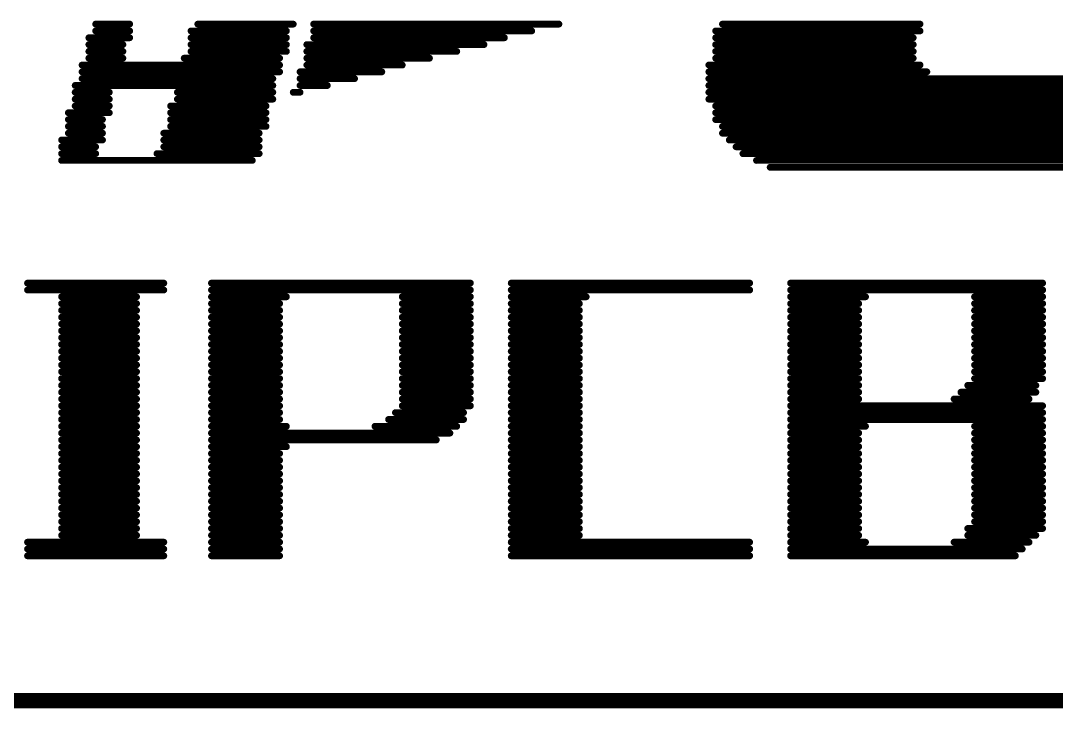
# Model space of a CAD drawing. Extents: x -2963 to -2452, y -1056 to -650.
# Drawn here: x -2678.3 to -2657.92, y -1023.59 to -1010.07 of the extents above; entities that cross this region are included whole.
import ezdxf

# ---------------------------------------------------------------- set-up
doc = ezdxf.new("R2010")
doc.units = 0
doc.header["$MEASUREMENT"] = 0
doc.layers.add('DRILLDRAWING', color=1, linetype='CONTINUOUS')

msp = doc.modelspace()

# ---------------------------------------------------------------- linework, layer by layer
at = {"layer": 'DRILLDRAWING'}
for points, const_width in [([(-2676.827, -1010.133), (-2676.156, -1010.133)], 0.134), ([(-2676.827, -1010.267), (-2676.156, -1010.267)], 0.134), ([(-2674.949, -1010.267), (-2673.072, -1010.267)], 0.134), ([(-2674.815, -1010.133), (-2672.938, -1010.133)], 0.134), ([(-2672.535, -1010.133), (-2667.707, -1010.133)], 0.134), ([(-2672.535, -1010.267), (-2668.244, -1010.267)], 0.134), ([(-2664.623, -1010.267), (-2660.6, -1010.267)], 0.134), ([(-2664.489, -1010.133), (-2660.6, -1010.133)], 0.134), ([(-2676.961, -1010.402), (-2676.156, -1010.402)], 0.134), ([(-2674.949, -1010.402), (-2673.072, -1010.402)], 0.134), ([(-2672.535, -1010.402), (-2668.78, -1010.402)], 0.134), ([(-2664.623, -1010.402), (-2660.734, -1010.402)], 0.134), ([(-2676.961, -1010.536), (-2676.29, -1010.536)], 0.134), ([(-2676.961, -1010.67), (-2676.29, -1010.67)], 0.134), ([(-2674.949, -1010.536), (-2673.072, -1010.536)], 0.134), ([(-2674.949, -1010.67), (-2673.072, -1010.67)], 0.134), ([(-2672.669, -1010.536), (-2669.182, -1010.536)], 0.134), ([(-2672.669, -1010.67), (-2669.719, -1010.67)], 0.134), ([(-2664.623, -1010.536), (-2660.734, -1010.536)], 0.134), ([(-2664.623, -1010.67), (-2660.734, -1010.67)], 0.134), ([(-2676.961, -1010.804), (-2676.29, -1010.804)], 0.134), ([(-2675.083, -1010.804), (-2673.206, -1010.804)], 0.134), ([(-2672.669, -1010.804), (-2670.255, -1010.804)], 0.134), ([(-2664.623, -1010.804), (-2660.734, -1010.804)], 0.134), ([(-2677.095, -1010.938), (-2673.206, -1010.938)], 0.134), ([(-2677.095, -1011.072), (-2673.206, -1011.072)], 0.134), ([(-2672.803, -1011.072), (-2671.194, -1011.072)], 0.134), ([(-2672.669, -1010.938), (-2670.792, -1010.938)], 0.134), ([(-2664.757, -1010.938), (-2660.6, -1010.938)], 0.134), ([(-2664.757, -1011.072), (-2660.465, -1011.072)], 0.134), ([(-2677.095, -1011.206), (-2673.34, -1011.206)], 0.134), ([(-2672.803, -1011.206), (-2671.731, -1011.206)], 0.134), ([(-2664.757, -1011.206), (-2655.772, -1011.206)], 0.134), ([(-2677.229, -1011.34), (-2673.34, -1011.34)], 0.134), ([(-2677.229, -1011.474), (-2676.558, -1011.474)], 0.134), ([(-2675.217, -1011.474), (-2673.34, -1011.474)], 0.134), ([(-2672.938, -1011.474), (-2672.803, -1011.474)], 0.134), ([(-2672.803, -1011.34), (-2672.267, -1011.34)], 0.134), ([(-2664.757, -1011.34), (-2655.772, -1011.34)], 0.134), ([(-2664.757, -1011.474), (-2655.772, -1011.474)], 0.134), ([(-2677.229, -1011.609), (-2676.558, -1011.609)], 0.134), ([(-2677.229, -1011.743), (-2676.558, -1011.743)], 0.134), ([(-2675.351, -1011.743), (-2673.474, -1011.743)], 0.134), ([(-2675.217, -1011.609), (-2673.34, -1011.609)], 0.134), ([(-2664.757, -1011.609), (-2655.906, -1011.609)], 0.134), ([(-2664.623, -1011.743), (-2655.906, -1011.743)], 0.134), ([(-2677.363, -1011.877), (-2676.558, -1011.877)], 0.134), ([(-2675.351, -1011.877), (-2673.474, -1011.877)], 0.134), ([(-2664.623, -1011.877), (-2655.906, -1011.877)], 0.134), ([(-2677.363, -1012.011), (-2676.693, -1012.011)], 0.134), ([(-2677.363, -1012.145), (-2676.693, -1012.145)], 0.134), ([(-2675.351, -1012.011), (-2673.474, -1012.011)], 0.134), ([(-2675.351, -1012.145), (-2673.474, -1012.145)], 0.134), ([(-2664.623, -1012.011), (-2655.906, -1012.011)], 0.134), ([(-2664.489, -1012.145), (-2656.04, -1012.145)], 0.134), ([(-2677.363, -1012.279), (-2676.693, -1012.279)], 0.134), ([(-2675.486, -1012.279), (-2673.608, -1012.279)], 0.134), ([(-2664.489, -1012.279), (-2656.04, -1012.279)], 0.134), ([(-2677.497, -1012.413), (-2676.693, -1012.413)], 0.134), ([(-2677.497, -1012.547), (-2676.827, -1012.547)], 0.134), ([(-2675.486, -1012.413), (-2673.608, -1012.413)], 0.134), ([(-2675.486, -1012.547), (-2673.608, -1012.547)], 0.134), ([(-2664.355, -1012.413), (-2656.04, -1012.413)], 0.134), ([(-2664.221, -1012.547), (-2656.174, -1012.547)], 0.134), ([(-2677.497, -1012.681), (-2676.827, -1012.681)], 0.134), ([(-2675.62, -1012.681), (-2673.608, -1012.681)], 0.134), ([(-2664.086, -1012.681), (-2656.174, -1012.681)], 0.134), ([(-2677.497, -1012.815), (-2673.742, -1012.815)], 0.134), ([(-2663.818, -1012.815), (-2656.174, -1012.815)], 0.134), ([(-2663.55, -1012.95), (-2656.174, -1012.95)], 0.134), ([(-2678.168, -1015.229), (-2675.486, -1015.229)], 0.134), ([(-2678.168, -1015.364), (-2675.486, -1015.364)], 0.134), ([(-2674.547, -1015.229), (-2669.451, -1015.229)], 0.134), ([(-2674.547, -1015.364), (-2669.451, -1015.364)], 0.134), ([(-2668.646, -1015.229), (-2663.952, -1015.229)], 0.134), ([(-2668.646, -1015.364), (-2663.952, -1015.364)], 0.134), ([(-2663.148, -1015.229), (-2658.186, -1015.229)], 0.134), ([(-2663.148, -1015.364), (-2658.186, -1015.364)], 0.134), ([(-2677.497, -1015.498), (-2676.022, -1015.498)], 0.134), ([(-2674.547, -1015.498), (-2673.072, -1015.498)], 0.134), ([(-2670.792, -1015.498), (-2669.451, -1015.498)], 0.134), ([(-2668.646, -1015.498), (-2667.171, -1015.498)], 0.134), ([(-2663.148, -1015.498), (-2661.672, -1015.498)], 0.134), ([(-2659.527, -1015.498), (-2658.186, -1015.498)], 0.134), ([(-2677.497, -1015.632), (-2676.022, -1015.632)], 0.134), ([(-2677.497, -1015.766), (-2676.022, -1015.766)], 0.134), ([(-2674.547, -1015.632), (-2673.206, -1015.632)], 0.134), ([(-2674.547, -1015.766), (-2673.206, -1015.766)], 0.134), ([(-2670.792, -1015.632), (-2669.451, -1015.632)], 0.134), ([(-2670.792, -1015.766), (-2669.451, -1015.766)], 0.134), ([(-2668.646, -1015.632), (-2667.305, -1015.632)], 0.134), ([(-2668.646, -1015.766), (-2667.305, -1015.766)], 0.134), ([(-2663.148, -1015.632), (-2661.807, -1015.632)], 0.134), ([(-2663.148, -1015.766), (-2661.807, -1015.766)], 0.134), ([(-2659.527, -1015.632), (-2658.186, -1015.632)], 0.134), ([(-2659.527, -1015.766), (-2658.186, -1015.766)], 0.134), ([(-2677.497, -1015.9), (-2676.022, -1015.9)], 0.134), ([(-2674.547, -1015.9), (-2673.206, -1015.9)], 0.134), ([(-2670.792, -1015.9), (-2669.451, -1015.9)], 0.134), ([(-2668.646, -1015.9), (-2667.305, -1015.9)], 0.134), ([(-2663.148, -1015.9), (-2661.807, -1015.9)], 0.134), ([(-2659.527, -1015.9), (-2658.186, -1015.9)], 0.134), ([(-2677.497, -1016.034), (-2676.022, -1016.034)], 0.134), ([(-2677.497, -1016.168), (-2676.022, -1016.168)], 0.134), ([(-2674.547, -1016.034), (-2673.206, -1016.034)], 0.134), ([(-2674.547, -1016.168), (-2673.206, -1016.168)], 0.134), ([(-2670.792, -1016.034), (-2669.451, -1016.034)], 0.134), ([(-2670.792, -1016.168), (-2669.451, -1016.168)], 0.134), ([(-2668.646, -1016.034), (-2667.305, -1016.034)], 0.134), ([(-2668.646, -1016.168), (-2667.305, -1016.168)], 0.134), ([(-2663.148, -1016.034), (-2661.807, -1016.034)], 0.134), ([(-2663.148, -1016.168), (-2661.807, -1016.168)], 0.134), ([(-2659.527, -1016.034), (-2658.186, -1016.034)], 0.134), ([(-2659.527, -1016.168), (-2658.186, -1016.168)], 0.134), ([(-2677.497, -1016.302), (-2676.022, -1016.302)], 0.134), ([(-2674.547, -1016.302), (-2673.206, -1016.302)], 0.134), ([(-2670.792, -1016.302), (-2669.451, -1016.302)], 0.134), ([(-2668.646, -1016.302), (-2667.305, -1016.302)], 0.134), ([(-2663.148, -1016.302), (-2661.807, -1016.302)], 0.134), ([(-2659.527, -1016.302), (-2658.186, -1016.302)], 0.134), ([(-2677.497, -1016.436), (-2676.022, -1016.436)], 0.134), ([(-2677.497, -1016.571), (-2676.022, -1016.571)], 0.134), ([(-2674.547, -1016.436), (-2673.206, -1016.436)], 0.134), ([(-2674.547, -1016.571), (-2673.206, -1016.571)], 0.134), ([(-2670.792, -1016.436), (-2669.451, -1016.436)], 0.134), ([(-2670.792, -1016.571), (-2669.451, -1016.571)], 0.134), ([(-2668.646, -1016.436), (-2667.305, -1016.436)], 0.134), ([(-2668.646, -1016.571), (-2667.305, -1016.571)], 0.134), ([(-2663.148, -1016.436), (-2661.807, -1016.436)], 0.134), ([(-2663.148, -1016.571), (-2661.807, -1016.571)], 0.134), ([(-2659.527, -1016.436), (-2658.186, -1016.436)], 0.134), ([(-2659.527, -1016.571), (-2658.186, -1016.571)], 0.134), ([(-2677.497, -1016.705), (-2676.022, -1016.705)], 0.134), ([(-2677.497, -1016.839), (-2676.022, -1016.839)], 0.134), ([(-2674.547, -1016.705), (-2673.206, -1016.705)], 0.134), ([(-2674.547, -1016.839), (-2673.206, -1016.839)], 0.134), ([(-2670.792, -1016.705), (-2669.451, -1016.705)], 0.134), ([(-2670.792, -1016.839), (-2669.451, -1016.839)], 0.134), ([(-2668.646, -1016.705), (-2667.305, -1016.705)], 0.134), ([(-2668.646, -1016.839), (-2667.305, -1016.839)], 0.134), ([(-2663.148, -1016.705), (-2661.807, -1016.705)], 0.134), ([(-2663.148, -1016.839), (-2661.807, -1016.839)], 0.134), ([(-2659.527, -1016.705), (-2658.186, -1016.705)], 0.134), ([(-2659.527, -1016.839), (-2658.186, -1016.839)], 0.134), ([(-2677.497, -1016.973), (-2676.022, -1016.973)], 0.134), ([(-2674.547, -1016.973), (-2673.206, -1016.973)], 0.134), ([(-2670.792, -1016.973), (-2669.451, -1016.973)], 0.134), ([(-2668.646, -1016.973), (-2667.305, -1016.973)], 0.134), ([(-2663.148, -1016.973), (-2661.807, -1016.973)], 0.134), ([(-2659.527, -1016.973), (-2658.186, -1016.973)], 0.134), ([(-2677.497, -1017.107), (-2676.022, -1017.107)], 0.134), ([(-2677.497, -1017.241), (-2676.022, -1017.241)], 0.134), ([(-2674.547, -1017.107), (-2673.206, -1017.107)], 0.134), ([(-2674.547, -1017.241), (-2673.206, -1017.241)], 0.134), ([(-2670.792, -1017.107), (-2669.451, -1017.107)], 0.134), ([(-2670.792, -1017.241), (-2669.451, -1017.241)], 0.134), ([(-2668.646, -1017.107), (-2667.305, -1017.107)], 0.134), ([(-2668.646, -1017.241), (-2667.305, -1017.241)], 0.134), ([(-2663.148, -1017.107), (-2661.807, -1017.107)], 0.134), ([(-2663.148, -1017.241), (-2661.807, -1017.241)], 0.134), ([(-2659.661, -1017.241), (-2658.32, -1017.241)], 0.134), ([(-2659.527, -1017.107), (-2658.186, -1017.107)], 0.134), ([(-2677.497, -1017.375), (-2676.022, -1017.375)], 0.134), ([(-2674.547, -1017.375), (-2673.206, -1017.375)], 0.134), ([(-2670.792, -1017.375), (-2669.451, -1017.375)], 0.134), ([(-2668.646, -1017.375), (-2667.305, -1017.375)], 0.134), ([(-2663.148, -1017.375), (-2661.807, -1017.375)], 0.134), ([(-2659.795, -1017.375), (-2658.32, -1017.375)], 0.134), ([(-2677.497, -1017.509), (-2676.022, -1017.509)], 0.134), ([(-2677.497, -1017.643), (-2676.022, -1017.643)], 0.134), ([(-2674.547, -1017.509), (-2673.206, -1017.509)], 0.134), ([(-2674.547, -1017.643), (-2673.206, -1017.643)], 0.134), ([(-2670.792, -1017.509), (-2669.451, -1017.509)], 0.134), ([(-2670.792, -1017.643), (-2669.451, -1017.643)], 0.134), ([(-2668.646, -1017.509), (-2667.305, -1017.509)], 0.134), ([(-2668.646, -1017.643), (-2667.305, -1017.643)], 0.134), ([(-2663.148, -1017.509), (-2661.807, -1017.509)], 0.134), ([(-2663.148, -1017.643), (-2658.186, -1017.643)], 0.134), ([(-2659.929, -1017.509), (-2658.454, -1017.509)], 0.134), ([(-2677.497, -1017.777), (-2676.022, -1017.777)], 0.134), ([(-2674.547, -1017.777), (-2673.206, -1017.777)], 0.134), ([(-2670.926, -1017.777), (-2669.585, -1017.777)], 0.134), ([(-2668.646, -1017.777), (-2667.305, -1017.777)], 0.134), ([(-2663.148, -1017.777), (-2658.186, -1017.777)], 0.134), ([(-2677.497, -1017.912), (-2676.022, -1017.912)], 0.134), ([(-2677.497, -1018.046), (-2676.022, -1018.046)], 0.134), ([(-2674.547, -1017.912), (-2673.206, -1017.912)], 0.134), ([(-2674.547, -1018.046), (-2673.072, -1018.046)], 0.134), ([(-2671.328, -1018.046), (-2669.719, -1018.046)], 0.134), ([(-2671.06, -1017.912), (-2669.585, -1017.912)], 0.134), ([(-2668.646, -1017.912), (-2667.305, -1017.912)], 0.134), ([(-2668.646, -1018.046), (-2667.305, -1018.046)], 0.134), ([(-2663.148, -1017.912), (-2658.186, -1017.912)], 0.134), ([(-2663.148, -1018.046), (-2661.672, -1018.046)], 0.134), ([(-2659.527, -1018.046), (-2658.186, -1018.046)], 0.134), ([(-2677.497, -1018.18), (-2676.022, -1018.18)], 0.134), ([(-2674.547, -1018.18), (-2669.853, -1018.18)], 0.134), ([(-2668.646, -1018.18), (-2667.305, -1018.18)], 0.134), ([(-2663.148, -1018.18), (-2661.807, -1018.18)], 0.134), ([(-2659.527, -1018.18), (-2658.186, -1018.18)], 0.134), ([(-2677.497, -1018.314), (-2676.022, -1018.314)], 0.134), ([(-2677.497, -1018.448), (-2676.022, -1018.448)], 0.134), ([(-2674.547, -1018.314), (-2670.121, -1018.314)], 0.134), ([(-2674.547, -1018.448), (-2673.072, -1018.448)], 0.134), ([(-2668.646, -1018.314), (-2667.305, -1018.314)], 0.134), ([(-2668.646, -1018.448), (-2667.305, -1018.448)], 0.134), ([(-2663.148, -1018.314), (-2661.807, -1018.314)], 0.134), ([(-2663.148, -1018.448), (-2661.807, -1018.448)], 0.134), ([(-2659.527, -1018.314), (-2658.186, -1018.314)], 0.134), ([(-2659.527, -1018.448), (-2658.186, -1018.448)], 0.134), ([(-2677.497, -1018.582), (-2676.022, -1018.582)], 0.134), ([(-2674.547, -1018.582), (-2673.206, -1018.582)], 0.134), ([(-2668.646, -1018.582), (-2667.305, -1018.582)], 0.134), ([(-2663.148, -1018.582), (-2661.807, -1018.582)], 0.134), ([(-2659.527, -1018.582), (-2658.186, -1018.582)], 0.134), ([(-2677.497, -1018.716), (-2676.022, -1018.716)], 0.134), ([(-2677.497, -1018.85), (-2676.022, -1018.85)], 0.134), ([(-2674.547, -1018.716), (-2673.206, -1018.716)], 0.134), ([(-2674.547, -1018.85), (-2673.206, -1018.85)], 0.134), ([(-2668.646, -1018.716), (-2667.305, -1018.716)], 0.134), ([(-2668.646, -1018.85), (-2667.305, -1018.85)], 0.134), ([(-2663.148, -1018.716), (-2661.807, -1018.716)], 0.134), ([(-2663.148, -1018.85), (-2661.807, -1018.85)], 0.134), ([(-2659.527, -1018.716), (-2658.186, -1018.716)], 0.134), ([(-2659.527, -1018.85), (-2658.186, -1018.85)], 0.134), ([(-2677.497, -1018.984), (-2676.022, -1018.984)], 0.134), ([(-2674.547, -1018.984), (-2673.206, -1018.984)], 0.134), ([(-2668.646, -1018.984), (-2667.305, -1018.984)], 0.134), ([(-2663.148, -1018.984), (-2661.807, -1018.984)], 0.134), ([(-2659.527, -1018.984), (-2658.186, -1018.984)], 0.134), ([(-2677.497, -1019.119), (-2676.022, -1019.119)], 0.134), ([(-2677.497, -1019.253), (-2676.022, -1019.253)], 0.134), ([(-2674.547, -1019.119), (-2673.206, -1019.119)], 0.134), ([(-2674.547, -1019.253), (-2673.206, -1019.253)], 0.134), ([(-2668.646, -1019.119), (-2667.305, -1019.119)], 0.134), ([(-2668.646, -1019.253), (-2667.305, -1019.253)], 0.134), ([(-2663.148, -1019.119), (-2661.807, -1019.119)], 0.134), ([(-2663.148, -1019.253), (-2661.807, -1019.253)], 0.134), ([(-2659.527, -1019.119), (-2658.186, -1019.119)], 0.134), ([(-2659.527, -1019.253), (-2658.186, -1019.253)], 0.134), ([(-2677.497, -1019.387), (-2676.022, -1019.387)], 0.134), ([(-2674.547, -1019.387), (-2673.206, -1019.387)], 0.134), ([(-2668.646, -1019.387), (-2667.305, -1019.387)], 0.134), ([(-2663.148, -1019.387), (-2661.807, -1019.387)], 0.134), ([(-2659.527, -1019.387), (-2658.186, -1019.387)], 0.134), ([(-2677.497, -1019.521), (-2676.022, -1019.521)], 0.134), ([(-2677.497, -1019.655), (-2676.022, -1019.655)], 0.134), ([(-2674.547, -1019.521), (-2673.206, -1019.521)], 0.134), ([(-2674.547, -1019.655), (-2673.206, -1019.655)], 0.134), ([(-2668.646, -1019.521), (-2667.305, -1019.521)], 0.134), ([(-2668.646, -1019.655), (-2667.305, -1019.655)], 0.134), ([(-2663.148, -1019.521), (-2661.807, -1019.521)], 0.134), ([(-2663.148, -1019.655), (-2661.807, -1019.655)], 0.134), ([(-2659.527, -1019.521), (-2658.186, -1019.521)], 0.134), ([(-2659.527, -1019.655), (-2658.186, -1019.655)], 0.134), ([(-2677.497, -1019.789), (-2676.022, -1019.789)], 0.134), ([(-2674.547, -1019.789), (-2673.206, -1019.789)], 0.134), ([(-2668.646, -1019.789), (-2667.305, -1019.789)], 0.134), ([(-2663.148, -1019.789), (-2661.807, -1019.789)], 0.134), ([(-2659.527, -1019.789), (-2658.186, -1019.789)], 0.134), ([(-2677.497, -1019.923), (-2676.022, -1019.923)], 0.134), ([(-2677.497, -1020.057), (-2676.022, -1020.057)], 0.134), ([(-2674.547, -1019.923), (-2673.206, -1019.923)], 0.134), ([(-2674.547, -1020.057), (-2673.206, -1020.057)], 0.134), ([(-2668.646, -1019.923), (-2667.305, -1019.923)], 0.134), ([(-2668.646, -1020.057), (-2667.305, -1020.057)], 0.134), ([(-2663.148, -1019.923), (-2661.807, -1019.923)], 0.134), ([(-2663.148, -1020.057), (-2661.807, -1020.057)], 0.134), ([(-2659.661, -1020.057), (-2658.186, -1020.057)], 0.134), ([(-2659.527, -1019.923), (-2658.186, -1019.923)], 0.134), ([(-2677.497, -1020.191), (-2676.022, -1020.191)], 0.134), ([(-2674.547, -1020.191), (-2673.206, -1020.191)], 0.134), ([(-2668.646, -1020.191), (-2667.305, -1020.191)], 0.134), ([(-2663.148, -1020.191), (-2661.807, -1020.191)], 0.134), ([(-2659.661, -1020.191), (-2658.32, -1020.191)], 0.134), ([(-2678.168, -1020.326), (-2675.486, -1020.326)], 0.134), ([(-2678.168, -1020.46), (-2675.486, -1020.46)], 0.134), ([(-2674.547, -1020.326), (-2673.206, -1020.326)], 0.134), ([(-2674.547, -1020.46), (-2673.206, -1020.46)], 0.134), ([(-2668.646, -1020.326), (-2663.952, -1020.326)], 0.134), ([(-2668.646, -1020.46), (-2663.952, -1020.46)], 0.134), ([(-2663.148, -1020.326), (-2661.672, -1020.326)], 0.134), ([(-2663.148, -1020.46), (-2658.588, -1020.46)], 0.134), ([(-2659.929, -1020.326), (-2658.454, -1020.326)], 0.134), ([(-2678.168, -1020.594), (-2675.486, -1020.594)], 0.134), ([(-2674.547, -1020.594), (-2673.206, -1020.594)], 0.134), ([(-2668.646, -1020.594), (-2663.952, -1020.594)], 0.134), ([(-2663.148, -1020.594), (-2658.722, -1020.594)], 0.134), ([(-2707.509, -1023.444), (-2632.509, -1023.444)], 0.3)]:
    msp.add_lwpolyline(points, dxfattribs=dict(at, const_width=const_width))
at = {"layer": 'DRILLDRAWING', "const_width": 0.0671}
for points in [[(-2676.86, -1010.133, 1), (-2676.793, -1010.133, 1)], [(-2676.86, -1010.267, 1), (-2676.793, -1010.267, 1)], [(-2676.19, -1010.133, 1), (-2676.123, -1010.133, 1)], [(-2676.19, -1010.267, 1), (-2676.123, -1010.267, 1)], [(-2674.983, -1010.267, 1), (-2674.916, -1010.267, 1)], [(-2674.849, -1010.133, 1), (-2674.782, -1010.133, 1)], [(-2673.105, -1010.267, 1), (-2673.038, -1010.267, 1)], [(-2672.971, -1010.133, 1), (-2672.904, -1010.133, 1)], [(-2672.569, -1010.133, 1), (-2672.502, -1010.133, 1)], [(-2672.569, -1010.267, 1), (-2672.502, -1010.267, 1)], [(-2668.277, -1010.267, 1), (-2668.21, -1010.267, 1)], [(-2667.741, -1010.133, 1), (-2667.674, -1010.133, 1)], [(-2664.656, -1010.267, 1), (-2664.589, -1010.267, 1)], [(-2664.522, -1010.133, 1), (-2664.455, -1010.133, 1)], [(-2660.633, -1010.133, 1), (-2660.566, -1010.133, 1)], [(-2660.633, -1010.267, 1), (-2660.566, -1010.267, 1)], [(-2676.994, -1010.402, 1), (-2676.927, -1010.402, 1)], [(-2676.19, -1010.402, 1), (-2676.123, -1010.402, 1)], [(-2674.983, -1010.402, 1), (-2674.916, -1010.402, 1)], [(-2673.105, -1010.402, 1), (-2673.038, -1010.402, 1)], [(-2672.569, -1010.402, 1), (-2672.502, -1010.402, 1)], [(-2668.814, -1010.402, 1), (-2668.747, -1010.402, 1)], [(-2664.656, -1010.402, 1), (-2664.589, -1010.402, 1)], [(-2660.767, -1010.402, 1), (-2660.7, -1010.402, 1)], [(-2676.994, -1010.536, 1), (-2676.927, -1010.536, 1)], [(-2676.994, -1010.67, 1), (-2676.927, -1010.67, 1)], [(-2676.324, -1010.536, 1), (-2676.257, -1010.536, 1)], [(-2676.324, -1010.67, 1), (-2676.257, -1010.67, 1)], [(-2674.983, -1010.536, 1), (-2674.916, -1010.536, 1)], [(-2674.983, -1010.67, 1), (-2674.916, -1010.67, 1)], [(-2673.105, -1010.536, 1), (-2673.038, -1010.536, 1)], [(-2673.105, -1010.67, 1), (-2673.038, -1010.67, 1)], [(-2672.703, -1010.536, 1), (-2672.636, -1010.536, 1)], [(-2672.703, -1010.67, 1), (-2672.636, -1010.67, 1)], [(-2669.752, -1010.67, 1), (-2669.685, -1010.67, 1)], [(-2669.216, -1010.536, 1), (-2669.149, -1010.536, 1)], [(-2664.656, -1010.536, 1), (-2664.589, -1010.536, 1)], [(-2664.656, -1010.67, 1), (-2664.589, -1010.67, 1)], [(-2660.767, -1010.536, 1), (-2660.7, -1010.536, 1)], [(-2660.767, -1010.67, 1), (-2660.7, -1010.67, 1)], [(-2676.994, -1010.804, 1), (-2676.927, -1010.804, 1)], [(-2676.324, -1010.804, 1), (-2676.257, -1010.804, 1)], [(-2675.117, -1010.804, 1), (-2675.05, -1010.804, 1)], [(-2673.239, -1010.804, 1), (-2673.172, -1010.804, 1)], [(-2672.703, -1010.804, 1), (-2672.636, -1010.804, 1)], [(-2670.289, -1010.804, 1), (-2670.222, -1010.804, 1)], [(-2664.656, -1010.804, 1), (-2664.589, -1010.804, 1)], [(-2660.767, -1010.804, 1), (-2660.7, -1010.804, 1)], [(-2677.128, -1010.938, 1), (-2677.061, -1010.938, 1)], [(-2677.128, -1011.072, 1), (-2677.061, -1011.072, 1)], [(-2673.239, -1010.938, 1), (-2673.172, -1010.938, 1)], [(-2673.239, -1011.072, 1), (-2673.172, -1011.072, 1)], [(-2672.837, -1011.072, 1), (-2672.77, -1011.072, 1)], [(-2672.703, -1010.938, 1), (-2672.636, -1010.938, 1)], [(-2671.228, -1011.072, 1), (-2671.161, -1011.072, 1)], [(-2670.825, -1010.938, 1), (-2670.758, -1010.938, 1)], [(-2664.79, -1010.938, 1), (-2664.723, -1010.938, 1)], [(-2664.79, -1011.072, 1), (-2664.723, -1011.072, 1)], [(-2660.633, -1010.938, 1), (-2660.566, -1010.938, 1)], [(-2660.499, -1011.072, 1), (-2660.432, -1011.072, 1)], [(-2677.128, -1011.206, 1), (-2677.061, -1011.206, 1)], [(-2673.373, -1011.206, 1), (-2673.306, -1011.206, 1)], [(-2672.837, -1011.206, 1), (-2672.77, -1011.206, 1)], [(-2671.764, -1011.206, 1), (-2671.697, -1011.206, 1)], [(-2664.79, -1011.206, 1), (-2664.723, -1011.206, 1)], [(-2677.263, -1011.34, 1), (-2677.195, -1011.34, 1)], [(-2677.263, -1011.474, 1), (-2677.195, -1011.474, 1)], [(-2676.592, -1011.474, 1), (-2676.525, -1011.474, 1)], [(-2675.251, -1011.474, 1), (-2675.184, -1011.474, 1)], [(-2673.373, -1011.34, 1), (-2673.306, -1011.34, 1)], [(-2673.373, -1011.474, 1), (-2673.306, -1011.474, 1)], [(-2672.971, -1011.474, 1), (-2672.904, -1011.474, 1)], [(-2672.837, -1011.34, 1), (-2672.77, -1011.34, 1)], [(-2672.837, -1011.474, 1), (-2672.77, -1011.474, 1)], [(-2672.301, -1011.34, 1), (-2672.233, -1011.34, 1)], [(-2664.79, -1011.34, 1), (-2664.723, -1011.34, 1)], [(-2664.79, -1011.474, 1), (-2664.723, -1011.474, 1)], [(-2677.263, -1011.609, 1), (-2677.195, -1011.609, 1)], [(-2677.263, -1011.743, 1), (-2677.195, -1011.743, 1)], [(-2676.592, -1011.609, 1), (-2676.525, -1011.609, 1)], [(-2676.592, -1011.743, 1), (-2676.525, -1011.743, 1)], [(-2675.385, -1011.743, 1), (-2675.318, -1011.743, 1)], [(-2675.251, -1011.609, 1), (-2675.184, -1011.609, 1)], [(-2673.507, -1011.743, 1), (-2673.44, -1011.743, 1)], [(-2673.373, -1011.609, 1), (-2673.306, -1011.609, 1)], [(-2664.79, -1011.609, 1), (-2664.723, -1011.609, 1)], [(-2664.656, -1011.743, 1), (-2664.589, -1011.743, 1)], [(-2677.397, -1011.877, 1), (-2677.33, -1011.877, 1)], [(-2676.592, -1011.877, 1), (-2676.525, -1011.877, 1)], [(-2675.385, -1011.877, 1), (-2675.318, -1011.877, 1)], [(-2673.507, -1011.877, 1), (-2673.44, -1011.877, 1)], [(-2664.656, -1011.877, 1), (-2664.589, -1011.877, 1)], [(-2677.397, -1012.011, 1), (-2677.33, -1012.011, 1)], [(-2677.397, -1012.145, 1), (-2677.33, -1012.145, 1)], [(-2676.726, -1012.011, 1), (-2676.659, -1012.011, 1)], [(-2676.726, -1012.145, 1), (-2676.659, -1012.145, 1)], [(-2675.385, -1012.011, 1), (-2675.318, -1012.011, 1)], [(-2675.385, -1012.145, 1), (-2675.318, -1012.145, 1)], [(-2673.507, -1012.011, 1), (-2673.44, -1012.011, 1)], [(-2673.507, -1012.145, 1), (-2673.44, -1012.145, 1)], [(-2664.656, -1012.011, 1), (-2664.589, -1012.011, 1)], [(-2664.522, -1012.145, 1), (-2664.455, -1012.145, 1)], [(-2677.397, -1012.279, 1), (-2677.33, -1012.279, 1)], [(-2676.726, -1012.279, 1), (-2676.659, -1012.279, 1)], [(-2675.519, -1012.279, 1), (-2675.452, -1012.279, 1)], [(-2673.642, -1012.279, 1), (-2673.575, -1012.279, 1)], [(-2664.522, -1012.279, 1), (-2664.455, -1012.279, 1)], [(-2677.531, -1012.413, 1), (-2677.464, -1012.413, 1)], [(-2677.531, -1012.547, 1), (-2677.464, -1012.547, 1)], [(-2676.86, -1012.547, 1), (-2676.793, -1012.547, 1)], [(-2676.726, -1012.413, 1), (-2676.659, -1012.413, 1)], [(-2675.519, -1012.413, 1), (-2675.452, -1012.413, 1)], [(-2675.519, -1012.547, 1), (-2675.452, -1012.547, 1)], [(-2673.642, -1012.413, 1), (-2673.575, -1012.413, 1)], [(-2673.642, -1012.547, 1), (-2673.575, -1012.547, 1)], [(-2664.388, -1012.413, 1), (-2664.321, -1012.413, 1)], [(-2664.254, -1012.547, 1), (-2664.187, -1012.547, 1)], [(-2677.531, -1012.681, 1), (-2677.464, -1012.681, 1)], [(-2676.86, -1012.681, 1), (-2676.793, -1012.681, 1)], [(-2675.653, -1012.681, 1), (-2675.586, -1012.681, 1)], [(-2673.642, -1012.681, 1), (-2673.575, -1012.681, 1)], [(-2664.12, -1012.681, 1), (-2664.053, -1012.681, 1)], [(-2677.531, -1012.815, 1), (-2677.464, -1012.815, 1)], [(-2673.776, -1012.815, 1), (-2673.709, -1012.815, 1)], [(-2663.852, -1012.815, 1), (-2663.785, -1012.815, 1)], [(-2663.583, -1012.95, 1), (-2663.516, -1012.95, 1)], [(-2678.201, -1015.229, 1), (-2678.134, -1015.229, 1)], [(-2678.201, -1015.364, 1), (-2678.134, -1015.364, 1)], [(-2675.519, -1015.229, 1), (-2675.452, -1015.229, 1)], [(-2675.519, -1015.364, 1), (-2675.452, -1015.364, 1)], [(-2674.58, -1015.229, 1), (-2674.513, -1015.229, 1)], [(-2674.58, -1015.364, 1), (-2674.513, -1015.364, 1)], [(-2669.484, -1015.229, 1), (-2669.417, -1015.229, 1)], [(-2669.484, -1015.364, 1), (-2669.417, -1015.364, 1)], [(-2668.68, -1015.229, 1), (-2668.613, -1015.229, 1)], [(-2668.68, -1015.364, 1), (-2668.613, -1015.364, 1)], [(-2663.986, -1015.229, 1), (-2663.919, -1015.229, 1)], [(-2663.986, -1015.364, 1), (-2663.919, -1015.364, 1)], [(-2663.181, -1015.229, 1), (-2663.114, -1015.229, 1)], [(-2663.181, -1015.364, 1), (-2663.114, -1015.364, 1)], [(-2658.219, -1015.229, 1), (-2658.152, -1015.229, 1)], [(-2658.219, -1015.364, 1), (-2658.152, -1015.364, 1)], [(-2677.531, -1015.498, 1), (-2677.464, -1015.498, 1)], [(-2676.056, -1015.498, 1), (-2675.988, -1015.498, 1)], [(-2674.58, -1015.498, 1), (-2674.513, -1015.498, 1)], [(-2673.105, -1015.498, 1), (-2673.038, -1015.498, 1)], [(-2670.825, -1015.498, 1), (-2670.758, -1015.498, 1)], [(-2669.484, -1015.498, 1), (-2669.417, -1015.498, 1)], [(-2668.68, -1015.498, 1), (-2668.613, -1015.498, 1)], [(-2667.204, -1015.498, 1), (-2667.137, -1015.498, 1)], [(-2663.181, -1015.498, 1), (-2663.114, -1015.498, 1)], [(-2661.706, -1015.498, 1), (-2661.639, -1015.498, 1)], [(-2659.56, -1015.498, 1), (-2659.493, -1015.498, 1)], [(-2658.219, -1015.498, 1), (-2658.152, -1015.498, 1)], [(-2677.531, -1015.632, 1), (-2677.464, -1015.632, 1)], [(-2677.531, -1015.766, 1), (-2677.464, -1015.766, 1)], [(-2676.056, -1015.632, 1), (-2675.988, -1015.632, 1)], [(-2676.056, -1015.766, 1), (-2675.988, -1015.766, 1)], [(-2674.58, -1015.632, 1), (-2674.513, -1015.632, 1)], [(-2674.58, -1015.766, 1), (-2674.513, -1015.766, 1)], [(-2673.239, -1015.632, 1), (-2673.172, -1015.632, 1)], [(-2673.239, -1015.766, 1), (-2673.172, -1015.766, 1)], [(-2670.825, -1015.632, 1), (-2670.758, -1015.632, 1)], [(-2670.825, -1015.766, 1), (-2670.758, -1015.766, 1)], [(-2669.484, -1015.632, 1), (-2669.417, -1015.632, 1)], [(-2669.484, -1015.766, 1), (-2669.417, -1015.766, 1)], [(-2668.68, -1015.632, 1), (-2668.613, -1015.632, 1)], [(-2668.68, -1015.766, 1), (-2668.613, -1015.766, 1)], [(-2667.339, -1015.632, 1), (-2667.271, -1015.632, 1)], [(-2667.339, -1015.766, 1), (-2667.271, -1015.766, 1)], [(-2663.181, -1015.632, 1), (-2663.114, -1015.632, 1)], [(-2663.181, -1015.766, 1), (-2663.114, -1015.766, 1)], [(-2661.84, -1015.632, 1), (-2661.773, -1015.632, 1)], [(-2661.84, -1015.766, 1), (-2661.773, -1015.766, 1)], [(-2659.56, -1015.632, 1), (-2659.493, -1015.632, 1)], [(-2659.56, -1015.766, 1), (-2659.493, -1015.766, 1)], [(-2658.219, -1015.632, 1), (-2658.152, -1015.632, 1)], [(-2658.219, -1015.766, 1), (-2658.152, -1015.766, 1)], [(-2677.531, -1015.9, 1), (-2677.464, -1015.9, 1)], [(-2676.056, -1015.9, 1), (-2675.988, -1015.9, 1)], [(-2674.58, -1015.9, 1), (-2674.513, -1015.9, 1)], [(-2673.239, -1015.9, 1), (-2673.172, -1015.9, 1)], [(-2670.825, -1015.9, 1), (-2670.758, -1015.9, 1)], [(-2669.484, -1015.9, 1), (-2669.417, -1015.9, 1)], [(-2668.68, -1015.9, 1), (-2668.613, -1015.9, 1)], [(-2667.339, -1015.9, 1), (-2667.271, -1015.9, 1)], [(-2663.181, -1015.9, 1), (-2663.114, -1015.9, 1)], [(-2661.84, -1015.9, 1), (-2661.773, -1015.9, 1)], [(-2659.56, -1015.9, 1), (-2659.493, -1015.9, 1)], [(-2658.219, -1015.9, 1), (-2658.152, -1015.9, 1)], [(-2677.531, -1016.034, 1), (-2677.464, -1016.034, 1)], [(-2677.531, -1016.168, 1), (-2677.464, -1016.168, 1)], [(-2676.056, -1016.034, 1), (-2675.988, -1016.034, 1)], [(-2676.056, -1016.168, 1), (-2675.988, -1016.168, 1)], [(-2674.58, -1016.034, 1), (-2674.513, -1016.034, 1)], [(-2674.58, -1016.168, 1), (-2674.513, -1016.168, 1)], [(-2673.239, -1016.034, 1), (-2673.172, -1016.034, 1)], [(-2673.239, -1016.168, 1), (-2673.172, -1016.168, 1)], [(-2670.825, -1016.034, 1), (-2670.758, -1016.034, 1)], [(-2670.825, -1016.168, 1), (-2670.758, -1016.168, 1)], [(-2669.484, -1016.034, 1), (-2669.417, -1016.034, 1)], [(-2669.484, -1016.168, 1), (-2669.417, -1016.168, 1)], [(-2668.68, -1016.034, 1), (-2668.613, -1016.034, 1)], [(-2668.68, -1016.168, 1), (-2668.613, -1016.168, 1)], [(-2667.339, -1016.034, 1), (-2667.271, -1016.034, 1)], [(-2667.339, -1016.168, 1), (-2667.271, -1016.168, 1)], [(-2663.181, -1016.034, 1), (-2663.114, -1016.034, 1)], [(-2663.181, -1016.168, 1), (-2663.114, -1016.168, 1)], [(-2661.84, -1016.034, 1), (-2661.773, -1016.034, 1)], [(-2661.84, -1016.168, 1), (-2661.773, -1016.168, 1)], [(-2659.56, -1016.034, 1), (-2659.493, -1016.034, 1)], [(-2659.56, -1016.168, 1), (-2659.493, -1016.168, 1)], [(-2658.219, -1016.034, 1), (-2658.152, -1016.034, 1)], [(-2658.219, -1016.168, 1), (-2658.152, -1016.168, 1)], [(-2677.531, -1016.302, 1), (-2677.464, -1016.302, 1)], [(-2676.056, -1016.302, 1), (-2675.988, -1016.302, 1)], [(-2674.58, -1016.302, 1), (-2674.513, -1016.302, 1)], [(-2673.239, -1016.302, 1), (-2673.172, -1016.302, 1)], [(-2670.825, -1016.302, 1), (-2670.758, -1016.302, 1)], [(-2669.484, -1016.302, 1), (-2669.417, -1016.302, 1)], [(-2668.68, -1016.302, 1), (-2668.613, -1016.302, 1)], [(-2667.339, -1016.302, 1), (-2667.271, -1016.302, 1)], [(-2663.181, -1016.302, 1), (-2663.114, -1016.302, 1)], [(-2661.84, -1016.302, 1), (-2661.773, -1016.302, 1)], [(-2659.56, -1016.302, 1), (-2659.493, -1016.302, 1)], [(-2658.219, -1016.302, 1), (-2658.152, -1016.302, 1)], [(-2677.531, -1016.436, 1), (-2677.464, -1016.436, 1)], [(-2677.531, -1016.571, 1), (-2677.464, -1016.571, 1)], [(-2676.056, -1016.436, 1), (-2675.988, -1016.436, 1)], [(-2676.056, -1016.571, 1), (-2675.988, -1016.571, 1)], [(-2674.58, -1016.436, 1), (-2674.513, -1016.436, 1)], [(-2674.58, -1016.571, 1), (-2674.513, -1016.571, 1)], [(-2673.239, -1016.436, 1), (-2673.172, -1016.436, 1)], [(-2673.239, -1016.571, 1), (-2673.172, -1016.571, 1)], [(-2670.825, -1016.436, 1), (-2670.758, -1016.436, 1)], [(-2670.825, -1016.571, 1), (-2670.758, -1016.571, 1)], [(-2669.484, -1016.436, 1), (-2669.417, -1016.436, 1)], [(-2669.484, -1016.571, 1), (-2669.417, -1016.571, 1)], [(-2668.68, -1016.436, 1), (-2668.613, -1016.436, 1)], [(-2668.68, -1016.571, 1), (-2668.613, -1016.571, 1)], [(-2667.339, -1016.436, 1), (-2667.271, -1016.436, 1)], [(-2667.339, -1016.571, 1), (-2667.271, -1016.571, 1)], [(-2663.181, -1016.436, 1), (-2663.114, -1016.436, 1)], [(-2663.181, -1016.571, 1), (-2663.114, -1016.571, 1)], [(-2661.84, -1016.436, 1), (-2661.773, -1016.436, 1)], [(-2661.84, -1016.571, 1), (-2661.773, -1016.571, 1)], [(-2659.56, -1016.436, 1), (-2659.493, -1016.436, 1)], [(-2659.56, -1016.571, 1), (-2659.493, -1016.571, 1)], [(-2658.219, -1016.436, 1), (-2658.152, -1016.436, 1)], [(-2658.219, -1016.571, 1), (-2658.152, -1016.571, 1)], [(-2677.531, -1016.705, 1), (-2677.464, -1016.705, 1)], [(-2677.531, -1016.839, 1), (-2677.464, -1016.839, 1)], [(-2676.056, -1016.705, 1), (-2675.988, -1016.705, 1)], [(-2676.056, -1016.839, 1), (-2675.988, -1016.839, 1)], [(-2674.58, -1016.705, 1), (-2674.513, -1016.705, 1)], [(-2674.58, -1016.839, 1), (-2674.513, -1016.839, 1)], [(-2673.239, -1016.705, 1), (-2673.172, -1016.705, 1)], [(-2673.239, -1016.839, 1), (-2673.172, -1016.839, 1)], [(-2670.825, -1016.705, 1), (-2670.758, -1016.705, 1)], [(-2670.825, -1016.839, 1), (-2670.758, -1016.839, 1)], [(-2669.484, -1016.705, 1), (-2669.417, -1016.705, 1)], [(-2669.484, -1016.839, 1), (-2669.417, -1016.839, 1)], [(-2668.68, -1016.705, 1), (-2668.613, -1016.705, 1)], [(-2668.68, -1016.839, 1), (-2668.613, -1016.839, 1)], [(-2667.339, -1016.705, 1), (-2667.271, -1016.705, 1)], [(-2667.339, -1016.839, 1), (-2667.271, -1016.839, 1)], [(-2663.181, -1016.705, 1), (-2663.114, -1016.705, 1)], [(-2663.181, -1016.839, 1), (-2663.114, -1016.839, 1)], [(-2661.84, -1016.705, 1), (-2661.773, -1016.705, 1)], [(-2661.84, -1016.839, 1), (-2661.773, -1016.839, 1)], [(-2659.56, -1016.705, 1), (-2659.493, -1016.705, 1)], [(-2659.56, -1016.839, 1), (-2659.493, -1016.839, 1)], [(-2658.219, -1016.705, 1), (-2658.152, -1016.705, 1)], [(-2658.219, -1016.839, 1), (-2658.152, -1016.839, 1)], [(-2677.531, -1016.973, 1), (-2677.464, -1016.973, 1)], [(-2676.056, -1016.973, 1), (-2675.988, -1016.973, 1)], [(-2674.58, -1016.973, 1), (-2674.513, -1016.973, 1)], [(-2673.239, -1016.973, 1), (-2673.172, -1016.973, 1)], [(-2670.825, -1016.973, 1), (-2670.758, -1016.973, 1)], [(-2669.484, -1016.973, 1), (-2669.417, -1016.973, 1)], [(-2668.68, -1016.973, 1), (-2668.613, -1016.973, 1)], [(-2667.339, -1016.973, 1), (-2667.271, -1016.973, 1)], [(-2663.181, -1016.973, 1), (-2663.114, -1016.973, 1)], [(-2661.84, -1016.973, 1), (-2661.773, -1016.973, 1)], [(-2659.56, -1016.973, 1), (-2659.493, -1016.973, 1)], [(-2658.219, -1016.973, 1), (-2658.152, -1016.973, 1)], [(-2677.531, -1017.107, 1), (-2677.464, -1017.107, 1)], [(-2677.531, -1017.241, 1), (-2677.464, -1017.241, 1)], [(-2676.056, -1017.107, 1), (-2675.988, -1017.107, 1)], [(-2676.056, -1017.241, 1), (-2675.988, -1017.241, 1)], [(-2674.58, -1017.107, 1), (-2674.513, -1017.107, 1)], [(-2674.58, -1017.241, 1), (-2674.513, -1017.241, 1)], [(-2673.239, -1017.107, 1), (-2673.172, -1017.107, 1)], [(-2673.239, -1017.241, 1), (-2673.172, -1017.241, 1)], [(-2670.825, -1017.107, 1), (-2670.758, -1017.107, 1)], [(-2670.825, -1017.241, 1), (-2670.758, -1017.241, 1)], [(-2669.484, -1017.107, 1), (-2669.417, -1017.107, 1)], [(-2669.484, -1017.241, 1), (-2669.417, -1017.241, 1)], [(-2668.68, -1017.107, 1), (-2668.613, -1017.107, 1)], [(-2668.68, -1017.241, 1), (-2668.613, -1017.241, 1)], [(-2667.339, -1017.107, 1), (-2667.271, -1017.107, 1)], [(-2667.339, -1017.241, 1), (-2667.271, -1017.241, 1)], [(-2663.181, -1017.107, 1), (-2663.114, -1017.107, 1)], [(-2663.181, -1017.241, 1), (-2663.114, -1017.241, 1)], [(-2661.84, -1017.107, 1), (-2661.773, -1017.107, 1)], [(-2661.84, -1017.241, 1), (-2661.773, -1017.241, 1)], [(-2659.694, -1017.241, 1), (-2659.627, -1017.241, 1)], [(-2659.56, -1017.107, 1), (-2659.493, -1017.107, 1)], [(-2658.353, -1017.241, 1), (-2658.286, -1017.241, 1)], [(-2658.219, -1017.107, 1), (-2658.152, -1017.107, 1)], [(-2677.531, -1017.375, 1), (-2677.464, -1017.375, 1)], [(-2676.056, -1017.375, 1), (-2675.988, -1017.375, 1)], [(-2674.58, -1017.375, 1), (-2674.513, -1017.375, 1)], [(-2673.239, -1017.375, 1), (-2673.172, -1017.375, 1)], [(-2670.825, -1017.375, 1), (-2670.758, -1017.375, 1)], [(-2669.484, -1017.375, 1), (-2669.417, -1017.375, 1)], [(-2668.68, -1017.375, 1), (-2668.613, -1017.375, 1)], [(-2667.339, -1017.375, 1), (-2667.271, -1017.375, 1)], [(-2663.181, -1017.375, 1), (-2663.114, -1017.375, 1)], [(-2661.84, -1017.375, 1), (-2661.773, -1017.375, 1)], [(-2659.828, -1017.375, 1), (-2659.761, -1017.375, 1)], [(-2658.353, -1017.375, 1), (-2658.286, -1017.375, 1)], [(-2677.531, -1017.509, 1), (-2677.464, -1017.509, 1)], [(-2677.531, -1017.643, 1), (-2677.464, -1017.643, 1)], [(-2676.056, -1017.509, 1), (-2675.988, -1017.509, 1)], [(-2676.056, -1017.643, 1), (-2675.988, -1017.643, 1)], [(-2674.58, -1017.509, 1), (-2674.513, -1017.509, 1)], [(-2674.58, -1017.643, 1), (-2674.513, -1017.643, 1)], [(-2673.239, -1017.509, 1), (-2673.172, -1017.509, 1)], [(-2673.239, -1017.643, 1), (-2673.172, -1017.643, 1)], [(-2670.825, -1017.509, 1), (-2670.758, -1017.509, 1)], [(-2670.825, -1017.643, 1), (-2670.758, -1017.643, 1)], [(-2669.484, -1017.509, 1), (-2669.417, -1017.509, 1)], [(-2669.484, -1017.643, 1), (-2669.417, -1017.643, 1)], [(-2668.68, -1017.509, 1), (-2668.613, -1017.509, 1)], [(-2668.68, -1017.643, 1), (-2668.613, -1017.643, 1)], [(-2667.339, -1017.509, 1), (-2667.271, -1017.509, 1)], [(-2667.339, -1017.643, 1), (-2667.271, -1017.643, 1)], [(-2663.181, -1017.509, 1), (-2663.114, -1017.509, 1)], [(-2663.181, -1017.643, 1), (-2663.114, -1017.643, 1)], [(-2661.84, -1017.509, 1), (-2661.773, -1017.509, 1)], [(-2659.963, -1017.509, 1), (-2659.896, -1017.509, 1)], [(-2658.487, -1017.509, 1), (-2658.42, -1017.509, 1)], [(-2658.219, -1017.643, 1), (-2658.152, -1017.643, 1)], [(-2677.531, -1017.777, 1), (-2677.464, -1017.777, 1)], [(-2676.056, -1017.777, 1), (-2675.988, -1017.777, 1)], [(-2674.58, -1017.777, 1), (-2674.513, -1017.777, 1)], [(-2673.239, -1017.777, 1), (-2673.172, -1017.777, 1)], [(-2670.959, -1017.777, 1), (-2670.892, -1017.777, 1)], [(-2669.618, -1017.777, 1), (-2669.551, -1017.777, 1)], [(-2668.68, -1017.777, 1), (-2668.613, -1017.777, 1)], [(-2667.339, -1017.777, 1), (-2667.271, -1017.777, 1)], [(-2663.181, -1017.777, 1), (-2663.114, -1017.777, 1)], [(-2658.219, -1017.777, 1), (-2658.152, -1017.777, 1)], [(-2677.531, -1017.912, 1), (-2677.464, -1017.912, 1)], [(-2677.531, -1018.046, 1), (-2677.464, -1018.046, 1)], [(-2676.056, -1017.912, 1), (-2675.988, -1017.912, 1)], [(-2676.056, -1018.046, 1), (-2675.988, -1018.046, 1)], [(-2674.58, -1017.912, 1), (-2674.513, -1017.912, 1)], [(-2674.58, -1018.046, 1), (-2674.513, -1018.046, 1)], [(-2673.239, -1017.912, 1), (-2673.172, -1017.912, 1)], [(-2673.105, -1018.046, 1), (-2673.038, -1018.046, 1)], [(-2671.362, -1018.046, 1), (-2671.295, -1018.046, 1)], [(-2671.094, -1017.912, 1), (-2671.026, -1017.912, 1)], [(-2669.752, -1018.046, 1), (-2669.685, -1018.046, 1)], [(-2669.618, -1017.912, 1), (-2669.551, -1017.912, 1)], [(-2668.68, -1017.912, 1), (-2668.613, -1017.912, 1)], [(-2668.68, -1018.046, 1), (-2668.613, -1018.046, 1)], [(-2667.339, -1017.912, 1), (-2667.271, -1017.912, 1)], [(-2667.339, -1018.046, 1), (-2667.271, -1018.046, 1)], [(-2663.181, -1017.912, 1), (-2663.114, -1017.912, 1)], [(-2663.181, -1018.046, 1), (-2663.114, -1018.046, 1)], [(-2661.706, -1018.046, 1), (-2661.639, -1018.046, 1)], [(-2659.56, -1018.046, 1), (-2659.493, -1018.046, 1)], [(-2658.219, -1017.912, 1), (-2658.152, -1017.912, 1)], [(-2658.219, -1018.046, 1), (-2658.152, -1018.046, 1)], [(-2677.531, -1018.18, 1), (-2677.464, -1018.18, 1)], [(-2676.056, -1018.18, 1), (-2675.988, -1018.18, 1)], [(-2674.58, -1018.18, 1), (-2674.513, -1018.18, 1)], [(-2669.887, -1018.18, 1), (-2669.82, -1018.18, 1)], [(-2668.68, -1018.18, 1), (-2668.613, -1018.18, 1)], [(-2667.339, -1018.18, 1), (-2667.271, -1018.18, 1)], [(-2663.181, -1018.18, 1), (-2663.114, -1018.18, 1)], [(-2661.84, -1018.18, 1), (-2661.773, -1018.18, 1)], [(-2659.56, -1018.18, 1), (-2659.493, -1018.18, 1)], [(-2658.219, -1018.18, 1), (-2658.152, -1018.18, 1)], [(-2677.531, -1018.314, 1), (-2677.464, -1018.314, 1)], [(-2677.531, -1018.448, 1), (-2677.464, -1018.448, 1)], [(-2676.056, -1018.314, 1), (-2675.988, -1018.314, 1)], [(-2676.056, -1018.448, 1), (-2675.988, -1018.448, 1)], [(-2674.58, -1018.314, 1), (-2674.513, -1018.314, 1)], [(-2674.58, -1018.448, 1), (-2674.513, -1018.448, 1)], [(-2673.105, -1018.448, 1), (-2673.038, -1018.448, 1)], [(-2670.155, -1018.314, 1), (-2670.088, -1018.314, 1)], [(-2668.68, -1018.314, 1), (-2668.613, -1018.314, 1)], [(-2668.68, -1018.448, 1), (-2668.613, -1018.448, 1)], [(-2667.339, -1018.314, 1), (-2667.271, -1018.314, 1)], [(-2667.339, -1018.448, 1), (-2667.271, -1018.448, 1)], [(-2663.181, -1018.314, 1), (-2663.114, -1018.314, 1)], [(-2663.181, -1018.448, 1), (-2663.114, -1018.448, 1)], [(-2661.84, -1018.314, 1), (-2661.773, -1018.314, 1)], [(-2661.84, -1018.448, 1), (-2661.773, -1018.448, 1)], [(-2659.56, -1018.314, 1), (-2659.493, -1018.314, 1)], [(-2659.56, -1018.448, 1), (-2659.493, -1018.448, 1)], [(-2658.219, -1018.314, 1), (-2658.152, -1018.314, 1)], [(-2658.219, -1018.448, 1), (-2658.152, -1018.448, 1)], [(-2677.531, -1018.582, 1), (-2677.464, -1018.582, 1)], [(-2676.056, -1018.582, 1), (-2675.988, -1018.582, 1)], [(-2674.58, -1018.582, 1), (-2674.513, -1018.582, 1)], [(-2673.239, -1018.582, 1), (-2673.172, -1018.582, 1)], [(-2668.68, -1018.582, 1), (-2668.613, -1018.582, 1)], [(-2667.339, -1018.582, 1), (-2667.271, -1018.582, 1)], [(-2663.181, -1018.582, 1), (-2663.114, -1018.582, 1)], [(-2661.84, -1018.582, 1), (-2661.773, -1018.582, 1)], [(-2659.56, -1018.582, 1), (-2659.493, -1018.582, 1)], [(-2658.219, -1018.582, 1), (-2658.152, -1018.582, 1)], [(-2677.531, -1018.716, 1), (-2677.464, -1018.716, 1)], [(-2677.531, -1018.85, 1), (-2677.464, -1018.85, 1)], [(-2676.056, -1018.716, 1), (-2675.988, -1018.716, 1)], [(-2676.056, -1018.85, 1), (-2675.988, -1018.85, 1)], [(-2674.58, -1018.716, 1), (-2674.513, -1018.716, 1)], [(-2674.58, -1018.85, 1), (-2674.513, -1018.85, 1)], [(-2673.239, -1018.716, 1), (-2673.172, -1018.716, 1)], [(-2673.239, -1018.85, 1), (-2673.172, -1018.85, 1)], [(-2668.68, -1018.716, 1), (-2668.613, -1018.716, 1)], [(-2668.68, -1018.85, 1), (-2668.613, -1018.85, 1)], [(-2667.339, -1018.716, 1), (-2667.271, -1018.716, 1)], [(-2667.339, -1018.85, 1), (-2667.271, -1018.85, 1)], [(-2663.181, -1018.716, 1), (-2663.114, -1018.716, 1)], [(-2663.181, -1018.85, 1), (-2663.114, -1018.85, 1)], [(-2661.84, -1018.716, 1), (-2661.773, -1018.716, 1)], [(-2661.84, -1018.85, 1), (-2661.773, -1018.85, 1)], [(-2659.56, -1018.716, 1), (-2659.493, -1018.716, 1)], [(-2659.56, -1018.85, 1), (-2659.493, -1018.85, 1)], [(-2658.219, -1018.716, 1), (-2658.152, -1018.716, 1)], [(-2658.219, -1018.85, 1), (-2658.152, -1018.85, 1)], [(-2677.531, -1018.984, 1), (-2677.464, -1018.984, 1)], [(-2676.056, -1018.984, 1), (-2675.988, -1018.984, 1)], [(-2674.58, -1018.984, 1), (-2674.513, -1018.984, 1)], [(-2673.239, -1018.984, 1), (-2673.172, -1018.984, 1)], [(-2668.68, -1018.984, 1), (-2668.613, -1018.984, 1)], [(-2667.339, -1018.984, 1), (-2667.271, -1018.984, 1)], [(-2663.181, -1018.984, 1), (-2663.114, -1018.984, 1)], [(-2661.84, -1018.984, 1), (-2661.773, -1018.984, 1)], [(-2659.56, -1018.984, 1), (-2659.493, -1018.984, 1)], [(-2658.219, -1018.984, 1), (-2658.152, -1018.984, 1)], [(-2677.531, -1019.119, 1), (-2677.464, -1019.119, 1)], [(-2677.531, -1019.253, 1), (-2677.464, -1019.253, 1)], [(-2676.056, -1019.119, 1), (-2675.988, -1019.119, 1)], [(-2676.056, -1019.253, 1), (-2675.988, -1019.253, 1)], [(-2674.58, -1019.119, 1), (-2674.513, -1019.119, 1)], [(-2674.58, -1019.253, 1), (-2674.513, -1019.253, 1)], [(-2673.239, -1019.119, 1), (-2673.172, -1019.119, 1)], [(-2673.239, -1019.253, 1), (-2673.172, -1019.253, 1)], [(-2668.68, -1019.119, 1), (-2668.613, -1019.119, 1)], [(-2668.68, -1019.253, 1), (-2668.613, -1019.253, 1)], [(-2667.339, -1019.119, 1), (-2667.271, -1019.119, 1)], [(-2667.339, -1019.253, 1), (-2667.271, -1019.253, 1)], [(-2663.181, -1019.119, 1), (-2663.114, -1019.119, 1)], [(-2663.181, -1019.253, 1), (-2663.114, -1019.253, 1)], [(-2661.84, -1019.119, 1), (-2661.773, -1019.119, 1)], [(-2661.84, -1019.253, 1), (-2661.773, -1019.253, 1)], [(-2659.56, -1019.119, 1), (-2659.493, -1019.119, 1)], [(-2659.56, -1019.253, 1), (-2659.493, -1019.253, 1)], [(-2658.219, -1019.119, 1), (-2658.152, -1019.119, 1)], [(-2658.219, -1019.253, 1), (-2658.152, -1019.253, 1)], [(-2677.531, -1019.387, 1), (-2677.464, -1019.387, 1)], [(-2676.056, -1019.387, 1), (-2675.988, -1019.387, 1)], [(-2674.58, -1019.387, 1), (-2674.513, -1019.387, 1)], [(-2673.239, -1019.387, 1), (-2673.172, -1019.387, 1)], [(-2668.68, -1019.387, 1), (-2668.613, -1019.387, 1)], [(-2667.339, -1019.387, 1), (-2667.271, -1019.387, 1)], [(-2663.181, -1019.387, 1), (-2663.114, -1019.387, 1)], [(-2661.84, -1019.387, 1), (-2661.773, -1019.387, 1)], [(-2659.56, -1019.387, 1), (-2659.493, -1019.387, 1)], [(-2658.219, -1019.387, 1), (-2658.152, -1019.387, 1)], [(-2677.531, -1019.521, 1), (-2677.464, -1019.521, 1)], [(-2677.531, -1019.655, 1), (-2677.464, -1019.655, 1)], [(-2676.056, -1019.521, 1), (-2675.988, -1019.521, 1)], [(-2676.056, -1019.655, 1), (-2675.988, -1019.655, 1)], [(-2674.58, -1019.521, 1), (-2674.513, -1019.521, 1)], [(-2674.58, -1019.655, 1), (-2674.513, -1019.655, 1)], [(-2673.239, -1019.521, 1), (-2673.172, -1019.521, 1)], [(-2673.239, -1019.655, 1), (-2673.172, -1019.655, 1)], [(-2668.68, -1019.521, 1), (-2668.613, -1019.521, 1)], [(-2668.68, -1019.655, 1), (-2668.613, -1019.655, 1)], [(-2667.339, -1019.521, 1), (-2667.271, -1019.521, 1)], [(-2667.339, -1019.655, 1), (-2667.271, -1019.655, 1)], [(-2663.181, -1019.521, 1), (-2663.114, -1019.521, 1)], [(-2663.181, -1019.655, 1), (-2663.114, -1019.655, 1)], [(-2661.84, -1019.521, 1), (-2661.773, -1019.521, 1)], [(-2661.84, -1019.655, 1), (-2661.773, -1019.655, 1)], [(-2659.56, -1019.521, 1), (-2659.493, -1019.521, 1)], [(-2659.56, -1019.655, 1), (-2659.493, -1019.655, 1)], [(-2658.219, -1019.521, 1), (-2658.152, -1019.521, 1)], [(-2658.219, -1019.655, 1), (-2658.152, -1019.655, 1)], [(-2677.531, -1019.789, 1), (-2677.464, -1019.789, 1)], [(-2676.056, -1019.789, 1), (-2675.988, -1019.789, 1)], [(-2674.58, -1019.789, 1), (-2674.513, -1019.789, 1)], [(-2673.239, -1019.789, 1), (-2673.172, -1019.789, 1)], [(-2668.68, -1019.789, 1), (-2668.613, -1019.789, 1)], [(-2667.339, -1019.789, 1), (-2667.271, -1019.789, 1)], [(-2663.181, -1019.789, 1), (-2663.114, -1019.789, 1)], [(-2661.84, -1019.789, 1), (-2661.773, -1019.789, 1)], [(-2659.56, -1019.789, 1), (-2659.493, -1019.789, 1)], [(-2658.219, -1019.789, 1), (-2658.152, -1019.789, 1)], [(-2677.531, -1019.923, 1), (-2677.464, -1019.923, 1)], [(-2677.531, -1020.057, 1), (-2677.464, -1020.057, 1)], [(-2676.056, -1019.923, 1), (-2675.988, -1019.923, 1)], [(-2676.056, -1020.057, 1), (-2675.988, -1020.057, 1)], [(-2674.58, -1019.923, 1), (-2674.513, -1019.923, 1)], [(-2674.58, -1020.057, 1), (-2674.513, -1020.057, 1)], [(-2673.239, -1019.923, 1), (-2673.172, -1019.923, 1)], [(-2673.239, -1020.057, 1), (-2673.172, -1020.057, 1)], [(-2668.68, -1019.923, 1), (-2668.613, -1019.923, 1)], [(-2668.68, -1020.057, 1), (-2668.613, -1020.057, 1)], [(-2667.339, -1019.923, 1), (-2667.271, -1019.923, 1)], [(-2667.339, -1020.057, 1), (-2667.271, -1020.057, 1)], [(-2663.181, -1019.923, 1), (-2663.114, -1019.923, 1)], [(-2663.181, -1020.057, 1), (-2663.114, -1020.057, 1)], [(-2661.84, -1019.923, 1), (-2661.773, -1019.923, 1)], [(-2661.84, -1020.057, 1), (-2661.773, -1020.057, 1)], [(-2659.694, -1020.057, 1), (-2659.627, -1020.057, 1)], [(-2659.56, -1019.923, 1), (-2659.493, -1019.923, 1)], [(-2658.219, -1019.923, 1), (-2658.152, -1019.923, 1)], [(-2658.219, -1020.057, 1), (-2658.152, -1020.057, 1)], [(-2677.531, -1020.191, 1), (-2677.464, -1020.191, 1)], [(-2676.056, -1020.191, 1), (-2675.988, -1020.191, 1)], [(-2674.58, -1020.191, 1), (-2674.513, -1020.191, 1)], [(-2673.239, -1020.191, 1), (-2673.172, -1020.191, 1)], [(-2668.68, -1020.191, 1), (-2668.613, -1020.191, 1)], [(-2667.339, -1020.191, 1), (-2667.271, -1020.191, 1)], [(-2663.181, -1020.191, 1), (-2663.114, -1020.191, 1)], [(-2661.84, -1020.191, 1), (-2661.773, -1020.191, 1)], [(-2659.694, -1020.191, 1), (-2659.627, -1020.191, 1)], [(-2658.353, -1020.191, 1), (-2658.286, -1020.191, 1)], [(-2678.201, -1020.326, 1), (-2678.134, -1020.326, 1)], [(-2678.201, -1020.46, 1), (-2678.134, -1020.46, 1)], [(-2675.519, -1020.326, 1), (-2675.452, -1020.326, 1)], [(-2675.519, -1020.46, 1), (-2675.452, -1020.46, 1)], [(-2674.58, -1020.326, 1), (-2674.513, -1020.326, 1)], [(-2674.58, -1020.46, 1), (-2674.513, -1020.46, 1)], [(-2673.239, -1020.326, 1), (-2673.172, -1020.326, 1)], [(-2673.239, -1020.46, 1), (-2673.172, -1020.46, 1)], [(-2668.68, -1020.326, 1), (-2668.613, -1020.326, 1)], [(-2668.68, -1020.46, 1), (-2668.613, -1020.46, 1)], [(-2663.986, -1020.326, 1), (-2663.919, -1020.326, 1)], [(-2663.986, -1020.46, 1), (-2663.919, -1020.46, 1)], [(-2663.181, -1020.326, 1), (-2663.114, -1020.326, 1)], [(-2663.181, -1020.46, 1), (-2663.114, -1020.46, 1)], [(-2661.706, -1020.326, 1), (-2661.639, -1020.326, 1)], [(-2659.963, -1020.326, 1), (-2659.896, -1020.326, 1)], [(-2658.621, -1020.46, 1), (-2658.554, -1020.46, 1)], [(-2658.487, -1020.326, 1), (-2658.42, -1020.326, 1)], [(-2678.201, -1020.594, 1), (-2678.134, -1020.594, 1)], [(-2675.519, -1020.594, 1), (-2675.452, -1020.594, 1)], [(-2674.58, -1020.594, 1), (-2674.513, -1020.594, 1)], [(-2673.239, -1020.594, 1), (-2673.172, -1020.594, 1)], [(-2668.68, -1020.594, 1), (-2668.613, -1020.594, 1)], [(-2663.986, -1020.594, 1), (-2663.919, -1020.594, 1)], [(-2663.181, -1020.594, 1), (-2663.114, -1020.594, 1)], [(-2658.756, -1020.594, 1), (-2658.689, -1020.594, 1)]]:
    msp.add_lwpolyline(points, format="xyb", close=True, dxfattribs=at)

doc.saveas('drawing.dxf')
